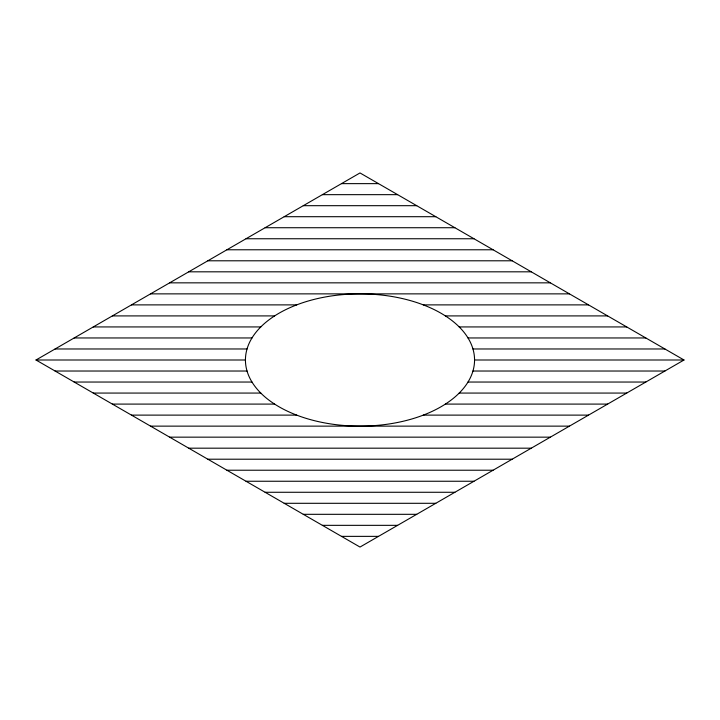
<?xml version="1.0" encoding="UTF-8"?>
<svg xmlns="http://www.w3.org/2000/svg" width="720" height="720" viewBox="0 0 720 720"><rect width="100%" height="100%" fill="white"/><g stroke="black" fill="none" stroke-linecap="round" stroke-linejoin="round"><path stroke-width="1.08" d="M36 360L360 172.944L684 360L360 547.056L36 360L245.448 360M341.469 183.636L378.531 183.636M322.38 194.661L397.62 194.661M303.282 205.686L416.718 205.686M284.193 216.702L435.807 216.702M265.104 227.727L454.896 227.727M246.015 238.752L473.985 238.752M226.917 249.777L493.083 249.777M207.828 260.793L512.172 260.793M188.739 271.818L531.261 271.818M169.641 282.843L550.359 282.843M150.552 293.868L569.448 293.868M131.463 304.884L296.676 304.884M423.324 304.884L588.537 304.884M112.365 315.909L274.617 315.909M445.383 315.909L607.635 315.909M93.276 326.934L260.793 326.934M459.207 326.934L626.724 326.934M74.187 337.959L252 337.959M468 337.959L645.813 337.959M55.089 348.975L247.05 348.975M472.95 348.975L664.911 348.975M474.552 360A114.552 66.132 0 0 0 302.724 302.724A114.552 66.132 0 0 0 302.724 417.276A114.552 66.132 0 0 0 474.552 360L684 360M55.089 371.025L247.05 371.025M472.95 371.025L664.911 371.025M74.187 382.041L252 382.041M468 382.041L645.813 382.041M93.276 393.066L260.793 393.066M459.207 393.066L626.724 393.066M112.365 404.091L274.617 404.091M445.383 404.091L607.635 404.091M131.463 415.116L296.676 415.116M423.324 415.116L588.537 415.116M150.552 426.132L569.448 426.132M169.641 437.157L550.359 437.157M188.739 448.182L531.261 448.182M207.828 459.207L512.172 459.207M226.917 470.223L493.083 470.223M246.015 481.248L473.985 481.248M265.104 492.273L454.896 492.273M284.193 503.298L435.807 503.298M303.282 514.314L416.718 514.314M322.38 525.339L397.62 525.339M341.469 536.364L378.531 536.364"/></g></svg>
